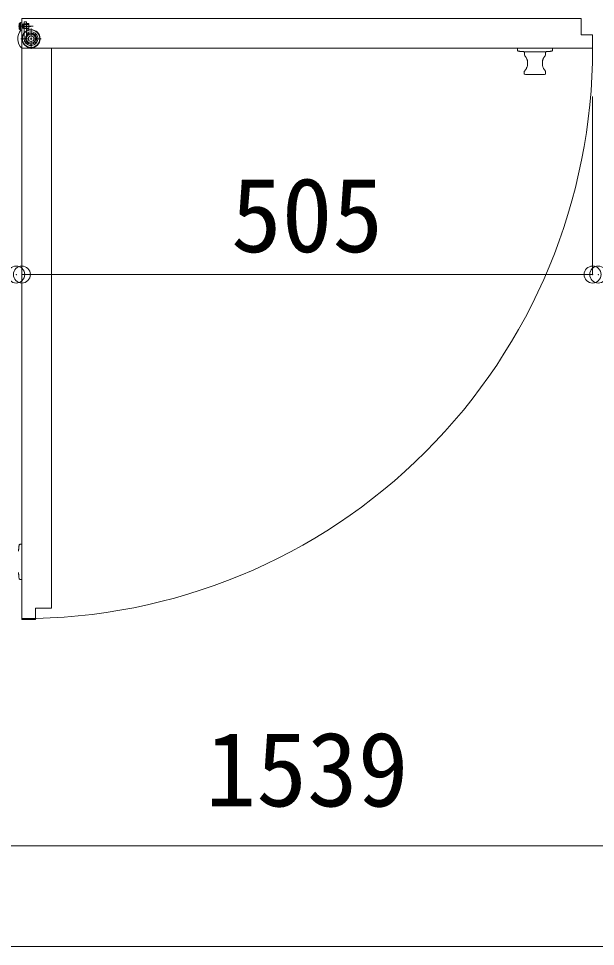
# Model space of a CAD drawing. Units: millimetres at full size, sheet at 1:30. Extents: x -6149 to 5151, y -9003 to 3076.
# Drawn here: x 2745 to 3256, y -2283 to -1463 of the extents above; entities that cross this region are included whole.
import ezdxf
from ezdxf.enums import TextEntityAlignment as Align

# ---------------------------------------------------------------- set-up
doc = ezdxf.new("R2010")
doc.units = ezdxf.units.MM
doc.header["$LTSCALE"] = 30
doc.header["$PDMODE"] = 32
doc.header["$PDSIZE"] = 15
for name, pattern in [('CHAIN1', [8, 5, -1, 1, -1]), ('DASHED3', [4, 3, -1]), ('DOUBLE_CHAIN1', [8.8, 5, -1, 0.6, -0.6, 0.6, -1])]:
    doc.linetypes.add(name, pattern=pattern)
for name, color, linetype, lineweight in [('0-0', 7, 'DOUBLE_CHAIN1', 9), ('0-3', 7, 'DOUBLE_CHAIN1', 9), ('0-6', 7, 'Continuous', 9), ('0-8', 7, 'Continuous', 9), ('8-3', 7, 'Continuous', 9)]:
    doc.layers.add(name, color=color, linetype=linetype, lineweight=lineweight)
doc.styles.add('ＭＳ ゴシック', font='')
doc.styles.get('ＭＳ ゴシック').set_extended_font_data('MS Gothic')

msp = doc.modelspace()

# ---------------------------------------------------------------- linework, layer by layer
at = {"layer": '0-0', "linetype": 'Continuous'}
for q in [(5150.65, -2282.83), (4913.01, -2282.83), (5150.65, -2282.83)]:
    msp.add_line((1950.65, -2282.83), q, dxfattribs=at)
at = {"layer": '0-3', "color": 3, "linetype": 'DASHED3'}
for p, q in [((2746.85, -1468.16), (2745.64, -1468.16)), ((2746.85, -1467.23), (2745.81, -1467.23)), ((2746.85, -1471.43), (2746.85, -1467.23)), ((2754.15, -1467.43), (2750.15, -1467.43)), ((2754.15, -1467.78), (2750.15, -1467.78)), ((2746.85, -1470.49), (2745.64, -1470.49)), ((2746.85, -1468.86), (2745.81, -1468.86)), ((2746.85, -1469.79), (2745.81, -1469.79)), ((2746.85, -1471.43), (2745.81, -1471.43)), ((2750.15, -1471.08), (2754.15, -1471.08)), ((2750.15, -1471.43), (2754.15, -1471.43))]:
    msp.add_line(p, q, dxfattribs=at)
at = {"layer": '0-3', "color": 3, "linetype": 'Continuous'}
for p, q in [((2745.81, -1467.23), (2745.8, -1467.23)), ((2745.9, -1471.79), (2745.9, -1466.86)), ((2748.15, -1488.83), (2748.15, -1462.53)), ((2748.15, -1462.53), (3243.15, -1462.53)), ((2748.15, -1472.83), (2748.15, -1465.83)), ((2748.35, -1467.54), (2748.85, -1467.54)), ((2748.85, -1467.54), (2749.55, -1467.76)), ((2752.15, -1467.76), (2749.55, -1467.76)), ((2750.15, -1467.43), (2750.15, -1465.43)), ((2750.15, -1465.43), (2752.15, -1465.43)), ((2750.15, -1467.43), (2750.15, -1480.33)), ((2752.15, -1465.43), (2752.15, -1467.43)), ((2754.15, -1466.93), (2752.15, -1466.93)), ((2752.15, -1471.33), (2752.15, -1467.33)), ((2752.15, -1467.43), (2752.15, -1480.33)), ((2754.15, -1466.93), (2754.15, -1471.93)), ((3243.15, -1476.83), (3243.15, -1462.53)), ((2745.81, -1468.86), (2745.64, -1468.86)), ((2745.64, -1469.79), (2745.81, -1469.79)), ((2745.8, -1471.43), (2745.81, -1471.43)), ((2748.15, -1472.83), (2747.03, -1472.73)), ((2748.85, -1471.11), (2749.55, -1470.9)), ((2749.55, -1471.33), (2748.85, -1471.11)), ((2752.15, -1470.9), (2749.55, -1470.9)), ((2752.15, -1471.33), (2749.55, -1471.33)), ((2752.15, -1471.93), (2754.15, -1471.93)), ((2753.63, -1477.17), (2752.35, -1475.64)), ((3253.15, -1476.83), (3243.15, -1476.83)), ((3253.15, -1488.83), (3253.15, -1476.83)), ((2748.31, -1488.83), (2748, -1488.83)), ((2748.15, -1488.67), (2748.15, -1488.98)), ((2748.15, -1488.83), (2774.45, -1488.83)), ((2748.15, -1488.83), (3253.15, -1488.83)), ((2748.15, -1488.83), (2748.15, -1993.83)), ((2774.45, -1488.83), (2774.45, -1983.83)), ((2760.15, -1983.83), (2774.45, -1983.83)), ((2760.15, -1993.83), (2760.15, -1983.83)), ((2748.15, -1993.83), (2760.15, -1993.83))]:
    msp.add_line(p, q, dxfattribs=at)
at = {"layer": '0-3', "color": 3, "linetype": 'CHAIN1'}
for p, q in [((2745.22, -1469.33), (2752.48, -1469.33)), ((2758.12, -1469.33), (2747.11, -1469.33)), ((2756.15, -1469.43), (2748.15, -1469.43)), ((2756.25, -1478.33), (2756.25, -1471.33)), ((2756.25, -1478.33), (2756.25, -1473.23)), ((2754.25, -1480.33), (2747.25, -1480.33)), ((2754.25, -1480.33), (2749.15, -1480.33)), ((2756.25, -1480.33), (2755.25, -1480.33)), ((2756.25, -1480.33), (2755.25, -1480.33)), ((2756.25, -1480.33), (2756.25, -1479.33)), ((2756.25, -1480.33), (2756.25, -1479.33)), ((2756.25, -1480.33), (2756.25, -1481.33)), ((2756.25, -1480.33), (2757.25, -1480.33)), ((2756.25, -1480.33), (2757.25, -1480.33)), ((2756.25, -1480.33), (2756.25, -1481.33)), ((2756.25, -1482.33), (2756.25, -1487.43)), ((2756.25, -1482.33), (2756.25, -1489.33)), ((2758.25, -1480.33), (2763.35, -1480.33)), ((2758.25, -1480.33), (2765.25, -1480.33))]:
    msp.add_line(p, q, dxfattribs=at)
at = {"layer": '0-3', "color": 4}
for p, q in [((3217.65, -1488.83), (3186.65, -1488.83)), ((3186.65, -1490.39), (3186.65, -1488.83)), ((3211.71, -1491.83), (3192.61, -1491.83)), ((3192.75, -1494.65), (3192.75, -1491.83)), ((3211.55, -1494.65), (3211.55, -1491.83)), ((3217.65, -1490.39), (3217.65, -1488.83)), ((3192.61, -1509.34), (3192.61, -1511.33)), ((3211.55, -1509.34), (3211.55, -1511.33)), ((2746.58, -1927.33), (2748.15, -1927.33)), ((2748.15, -1958.33), (2748.15, -1927.33)), ((2746.58, -1958.33), (2748.15, -1958.33))]:
    msp.add_line(p, q, dxfattribs=at)
at = {"layer": '0-3', "linetype": 'Continuous'}
msp.add_line((1950.65, -2282.83), (4913.01, -2282.83), dxfattribs=at)
at = {"layer": '0-3', "color": 3, "linetype": 'Continuous'}
for points in [[(2745.64, -1468.16), (2745.63, -1468.28), (2745.62, -1468.39), (2745.61, -1468.5), (2745.6, -1468.59), (2745.6, -1468.68), (2745.61, -1468.75), (2745.61, -1468.8), (2745.62, -1468.84), (2745.63, -1468.85), (2745.64, -1468.86)], [(2747.03, -1472.73), (2747.03, -1465.92), (2748.15, -1465.83)], [(2748.85, -1471.11), (2748.35, -1471.11), (2748.35, -1467.54)], [(2748.85, -1471.11), (2748.85, -1467.54), (2749.55, -1467.33)], [(2749.55, -1471.33), (2749.55, -1467.33), (2752.15, -1467.33)], [(2745.64, -1469.79), (2745.63, -1469.8), (2745.62, -1469.83), (2745.61, -1469.88), (2745.6, -1469.94), (2745.6, -1470.02), (2745.61, -1470.12), (2745.61, -1470.22), (2745.62, -1470.33), (2745.63, -1470.41), (2745.64, -1470.49)]]:
    msp.add_lwpolyline(points, dxfattribs=at)
for radius in [8, 7.7, 5, 4, 2.5]:
    msp.add_circle((2756.25, -1480.33), radius, dxfattribs=at)
for centre, radius, start, end in [((2754.55, -1469.33), 8.99, 166.48808, 172.54172), ((2754.55, -1469.33), 9, 164.11915, 166.5066), ((2747.15, -1467.22), 1.3, 95, 164.11915), ((2748.35, -1467.34), 0.2, 180, 270), ((2756.25, -1480.33), 11.74, 139.81566, 226.38028), ((2754.55, -1469.33), 8.99, 187.45828, 193.51192), ((2754.55, -1469.33), 8.75, 176.94332, 183.05668), ((2754.55, -1469.33), 9, 193.4934, 195.88085), ((2747.15, -1471.43), 1.3, 195.88085, 265), ((2748.35, -1471.31), 0.2, 90, 180), ((2756.25, -1480.33), 6.1, 180, 129.74294), ((2756.25, -1480.33), 4.1, 180, 129.74294), ((2748.75, -1488.23), 0.6, 180, 270), ((2748.95, -1488.83), 504.2, 269.90923, 0)]:
    msp.add_arc(centre, radius, start, end, dxfattribs=at)
at = {"layer": '0-3', "color": 4}
for centre, radius, start, end in [((3187.65, -1490.39), 1, 180, 264.01083), ((3202.16, -1352.15), 140, 264.01083, 266.08857), ((3202.16, -1352.15), 140, 273.91143, 275.98641), ((3216.65, -1490.39), 1, 275.98641, 0), ((3193.25, -1494.65), 0.5, 180, 223.08896), ((3185.4, -1501.99), 10.25, 316.91104, 43.08896), ((3218.9, -1501.99), 10.25, 136.91104, 223.08896), ((3211.05, -1494.65), 0.5, 316.91104, 0), ((3193.11, -1509.34), 0.5, 136.91104, 180), ((3211.05, -1509.34), 0.5, 0, 43.08896), ((3193.11, -1511.33), 0.5, 180, 266.80127), ((3202.01, -1352.08), 160, 266.80127, 270.02626), ((3202.15, -1352.08), 160, 269.97374, 273.19873), ((3211.05, -1511.33), 0.5, 273.19873, 0), ((2746.58, -1928.33), 1, 90, 174.01083), ((2884.83, -1942.83), 140, 174.01083, 176.08857), ((2884.83, -1942.83), 140, 183.91143, 185.98641), ((2746.58, -1957.33), 1, 185.98641, 270)]:
    msp.add_arc(centre, radius, start, end, dxfattribs=at)
at = {"layer": '0-6'}
msp.add_line((3770.16, -2193.83), (2231.14, -2193.83), dxfattribs=at)
at = {"layer": '0-8'}
for p, q in [((2748.15, -1688.83), (2748.15, -1531.54)), ((3253.15, -1688.83), (3253.15, -1531.54))]:
    msp.add_line(p, q, dxfattribs=at)
for p in [(2743.15, -1688.83), (2748.15, -1688.83), (3253.15, -1688.83), (3258.15, -1688.83)]:
    msp.add_point(p, dxfattribs=at)
at = {"layer": '8-3'}
msp.add_line((3253.15, -1688.83), (2748.15, -1688.83), dxfattribs=at)

# ---------------------------------------------------------------- texts
at = {"layer": '0-8', "style": 'ＭＳ ゴシック'}
for s, p in [('505', (2933.15, -1688.83)), ('1539', (2910.65, -2178.83))]:
    msp.add_text(s, height=65.98, dxfattribs=at).set_placement(p, align=Align.BOTTOM_LEFT)

doc.saveas('drawing.dxf')
